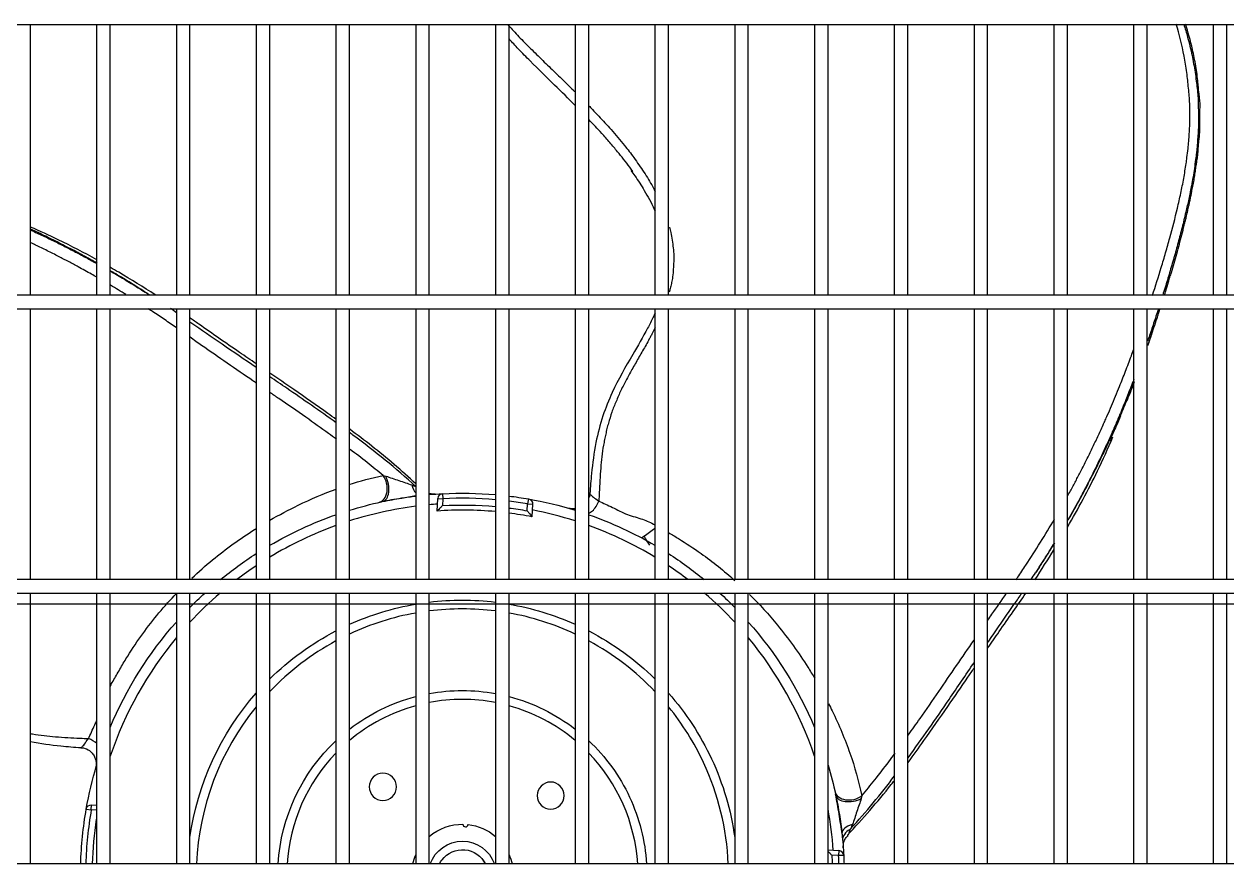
# Model space of a CAD drawing. Header units: millimetres. Extents: x 0 to 504600, y 0 to 118800.
# Drawn here: x 438592.8 to 438947.2, y 47720.2 to 47967.5 of the extents above; entities that cross this region are included whole.
import ezdxf

# ---------------------------------------------------------------- set-up
doc = ezdxf.new("R2010")
doc.units = ezdxf.units.MM
doc.header["$LTSCALE"] = 200
doc.linetypes.add('15', pattern=[18.8, 15, -1.5, 0.8, -1.5])
doc.layers.add('LG-AIRCON', color=240, linetype='Continuous')
doc.layers.add('TEXT', color=3, linetype='Continuous')

# ---------------------------------------------------------------- blocks, each defined once
blk = doc.blocks.new('NEWUXB+UXA 1')
at = {"layer": 'LG-AIRCON', "color": 0}
for p, q in [((667.01, 630.01), (1506.43, 630.01)), ((959.42, 550.26), (959.42, 630)), ((978.92, 630), (978.92, 550.26)), ((982.92, 550.26), (982.92, 630)), ((1002.42, 630), (1002.42, 550.26)), ((1006.42, 550.26), (1006.42, 630)), ((1025.92, 630), (1025.92, 550.26)), ((1029.92, 550.26), (1029.92, 630)), ((1049.42, 630), (1049.42, 550.26)), ((1053.42, 550.26), (1053.42, 630)), ((1072.92, 630), (1072.92, 550.26)), ((1076.92, 550.26), (1076.92, 630)), ((1096.42, 630), (1096.42, 550.26)), ((1100.42, 550.26), (1100.42, 630)), ((1119.92, 630), (1119.92, 550.26)), ((1123.92, 550.26), (1123.92, 630)), ((1143.42, 630), (1143.42, 550.26)), ((1147.42, 550.26), (1147.42, 630)), ((1166.92, 630), (1166.92, 550.26)), ((1170.92, 550.26), (1170.92, 630)), ((1190.42, 630), (1190.42, 550.26)), ((1194.42, 550.26), (1194.42, 630)), ((1213.92, 630), (1213.92, 550.26)), ((1217.92, 550.26), (1217.92, 630)), ((1237.42, 630), (1237.42, 550.26)), ((1241.42, 550.26), (1241.42, 630)), ((1260.92, 630), (1260.92, 550.26)), ((1264.92, 550.26), (1264.92, 630)), ((1284.42, 630), (1284.42, 550.26)), ((1288.42, 550.26), (1288.42, 630)), ((1307.92, 630), (1307.92, 550.26)), ((1311.92, 550.26), (1311.92, 630)), ((1506.43, 550.26), (667.01, 550.26)), ((667.01, 546.26), (1506.43, 546.26)), ((959.42, 466.5), (959.42, 546.25)), ((978.92, 546.25), (978.92, 466.5)), ((982.92, 466.5), (982.92, 546.25)), ((1002.42, 546.25), (1002.42, 466.5)), ((1006.42, 466.5), (1006.42, 546.25)), ((1025.92, 546.25), (1025.92, 466.5)), ((1029.92, 466.5), (1029.92, 546.25)), ((1049.42, 546.25), (1049.42, 466.5)), ((1053.42, 466.5), (1053.42, 546.25)), ((1072.92, 546.25), (1072.92, 466.5)), ((1076.92, 466.5), (1076.92, 546.25)), ((1096.42, 546.25), (1096.42, 466.5)), ((1100.42, 466.5), (1100.42, 546.25)), ((1119.92, 546.25), (1119.92, 466.5)), ((1123.92, 466.5), (1123.92, 546.25)), ((1143.42, 546.25), (1143.42, 466.5)), ((1147.42, 466.5), (1147.42, 546.25)), ((1166.92, 546.25), (1166.92, 466.5)), ((1170.92, 466.5), (1170.92, 546.25)), ((1190.42, 546.25), (1190.42, 466.5)), ((1194.42, 466.5), (1194.42, 546.25)), ((1213.92, 546.25), (1213.92, 466.5)), ((1217.92, 466.5), (1217.92, 546.25)), ((1237.42, 546.25), (1237.42, 466.5)), ((1241.42, 466.5), (1241.42, 546.25)), ((1260.92, 546.25), (1260.92, 466.5)), ((1264.92, 466.5), (1264.92, 546.25)), ((1284.42, 546.25), (1284.42, 466.5)), ((1288.42, 466.5), (1288.42, 546.25)), ((1307.92, 546.25), (1307.92, 466.5)), ((1311.92, 466.5), (1311.92, 546.25)), ((1079.21, 486.7), (1079.43, 490.4)), ((1079.43, 490.4), (1080.93, 490.31)), ((1080.93, 490.31), (1080.81, 488.3)), ((1080.85, 491.81), (1080.93, 490.31)), ((1106.14, 490.26), (1105.88, 488.79)), ((1105.76, 486.78), (1105.88, 488.79)), ((1105.88, 488.79), (1107.38, 488.69)), ((1107.38, 488.69), (1107.15, 484.99)), ((1139.4, 478.84), (1140.16, 479.32)), ((1506.43, 466.51), (667.01, 466.51)), ((667.01, 462.51), (1506.43, 462.51)), ((959.42, 382.76), (959.42, 462.51)), ((978.92, 462.51), (978.92, 382.76)), ((982.92, 382.76), (982.92, 462.51)), ((1002.42, 462.51), (1002.42, 382.76)), ((1006.42, 382.76), (1006.42, 462.51)), ((1025.92, 462.51), (1025.92, 382.76)), ((1029.92, 382.76), (1029.92, 462.51)), ((1049.42, 462.51), (1049.42, 382.76)), ((1053.42, 382.76), (1053.42, 462.51)), ((1072.92, 462.51), (1072.92, 382.76)), ((1076.92, 382.76), (1076.92, 462.51)), ((1096.42, 462.51), (1096.42, 382.76)), ((1100.42, 382.76), (1100.42, 462.51)), ((1119.92, 462.51), (1119.92, 382.76)), ((1123.92, 382.76), (1123.92, 462.51)), ((1143.42, 462.51), (1143.42, 382.76)), ((1147.42, 382.76), (1147.42, 462.51)), ((1166.92, 462.51), (1166.92, 382.76)), ((1170.92, 382.76), (1170.92, 462.51)), ((1190.42, 462.51), (1190.42, 382.76)), ((1194.42, 382.76), (1194.42, 462.51)), ((1213.92, 462.51), (1213.92, 382.76)), ((1217.92, 382.76), (1217.92, 462.51)), ((1237.42, 462.51), (1237.42, 382.76)), ((1241.42, 382.76), (1241.42, 462.51)), ((1260.92, 462.51), (1260.92, 382.76)), ((1264.92, 382.76), (1264.92, 462.51)), ((1284.42, 462.51), (1284.42, 382.76)), ((1288.42, 382.76), (1288.42, 462.51)), ((1307.92, 462.51), (1307.92, 382.76)), ((1311.92, 382.76), (1311.92, 462.51)), ((975.87, 398.93), (977.35, 398.67)), ((977.35, 398.67), (977.44, 400.17)), ((978.92, 398.57), (977.35, 398.67)), ((977.44, 400.17), (978.92, 400.08)), ((1194.42, 386.9), (1197.62, 386.7)), ((1197.62, 386.7), (1197.52, 385.2)), ((1506.43, 382.76), (667.01, 382.76)), ((1197.52, 385.2), (1195.52, 385.33)), ((1199.02, 385.28), (1197.52, 385.2))]:
    blk.add_line(p, q, dxfattribs=at)
at = {"layer": 'LG-AIRCON', "color": 0, "extrusion": (0, 0, -1)}
for centre in [(-1063.25, 405.47), (-1112.68, 402.88)]:
    blk.add_circle(centre, 4, dxfattribs=at)
for centre, radius, start, end in [((-1086.67, 379.46), 112.5, 72.8086, 77.7791), ((-1086.67, 379.46), 112.5, 85.0281, 87.0341), ((-1086.67, 379.46), 112.5, 87.0341, 94.9718), ((-1086.67, 379.46), 112.5, 97.0203, 99.9659), ((-1105.88, 488.79), 1.5, 99.9659, 183.5), ((-1086.67, 379.46), 112.5, 99.9659, 107.1912), ((-1086.67, 379.46), 112.5, 59.7048, 70.663), ((-1086.67, 379.46), 109, 86.9149, 95.1319), ((-1086.67, 379.46), 109, 97.2469, 100.0851), ((-1086.67, 379.46), 112.5, 109.3369, 120.2951), ((-1086.67, 379.46), 112.5, 50.6931, 57.3154), ((-1086.67, 379.46), 112.5, 122.6844, 129.3068), ((-1086.67, 379.46), 112.5, 44.4924, 47.579), ((-1086.67, 379.46), 112.5, 132.4209, 135.5064), ((-1086.67, 379.46), 81.01, 65.7706, 80.2269), ((-1086.67, 379.46), 81.01, 83.09, 96.9106), ((-1086.67, 379.46), 81.01, 99.7737, 114.23), ((-1086.67, 379.46), 112.5, 22.7477, 41.5065), ((-1086.67, 379.46), 112.5, 138.4934, 157.2522), ((-1086.67, 379.46), 81.01, 45.5319, 62.6263), ((-1086.67, 379.46), 81.01, 117.3744, 134.4688), ((-1086.67, 379.46), 81.01, 7.8612, 41.42), ((-1086.67, 379.46), 54.36, 79.67, 100.3306), ((-1086.67, 379.46), 81.01, 138.5806, 155), ((-1086.67, 379.46), 54.36, 52.2931, 75.35), ((-1086.67, 379.46), 54.36, 104.6506, 127.7075), ((-1086.67, 379.46), 54.36, 3.4794, 46.7469), ((-1086.67, 379.46), 54.36, 133.2538, 155), ((-1086.67, 379.46), 112.5, 9.9659, 16.7091), ((-1086.67, 379.46), 81.01, 155, 172.1394), ((-1086.67, 379.46), 112.5, 163.2908, 167.7791), ((-1086.67, 379.46), 54.36, 155, 176.5212), ((-1086.67, 379.46), 112.5, 1.6806, 9.9659), ((-977.35, 398.67), 1.5, 9.9659, 93.5), ((-1086.67, 379.46), 109, 1.7346, 8.6854), ((-1086.69, 379.46), 15, 49.4011, 90.6363), ((-1086.69, 379.46), 15, 96.3637, 130.4834), ((-1086.67, 379.46), 112.5, 173.8344, 177.0341), ((-1086.67, 379.46), 10, 19.2631, 160.7374), ((-1086.69, 379.46), 7.5, 36.9125, 153.8619), ((-1086.69, 379.46), 15, 12.725, 23.4452), ((-1086.67, 379.46), 7.5, 26.098, 36.8699), ((-1086.67, 379.46), 7.5, 143.1301, 153.902), ((-1086.69, 379.46), 15, 156.3649, 167.2749), ((-1086.67, 379.46), 109, 176.9149, 178.2655), ((-1086.67, 379.46), 112.5, 177.0341, 178.3196)]:
    blk.add_arc(centre, radius, start, end, dxfattribs=at)
at = {"layer": 'LG-AIRCON', "color": 0}
for centre, radius, start, end in [((1080.93, 490.31), 1.5, 92.9659, 176.5), ((1086.67, 379.46), 111, 84.9609, 92.9659), ((1086.67, 379.46), 111, 80.0341, 82.8843), ((1086.67, 379.46), 109.5, 97.2145, 107.6777), ((1086.67, 379.46), 109.5, 93.8456, 95.1094), ((1086.67, 379.46), 107.5, 84.7964, 93.983), ((1086.67, 379.46), 107.5, 79.017, 82.6514), ((1086.67, 379.46), 109.5, 72.3225, 79.1544), ((1086.67, 379.46), 109.5, 109.8887, 121.2168), ((1086.67, 379.46), 109.5, 58.7834, 70.1115), ((1109.14, 526.14), 56.16, 303.5312, 307.6254), ((1086.67, 379.46), 109.5, 123.6973, 127.3486), ((1086.67, 379.46), 109.5, 52.6516, 56.3029), ((1086.67, 379.46), 109.5, 130.674, 137.127), ((1086.67, 379.46), 109.5, 42.8708, 49.3262), ((1086.67, 379.46), 78.41, 82.8588, 97.1406), ((1086.67, 379.46), 78.41, 100.0994, 115.09), ((1086.67, 379.46), 78.41, 64.9094, 79.9), ((1086.67, 379.46), 109.5, 140.3005, 161.3494), ((1086.67, 379.46), 78.41, 118.3638, 136.3694), ((1086.67, 379.46), 78.41, 43.63, 61.6356), ((1086.67, 379.46), 109.5, 18.6508, 39.6996), ((1086.67, 379.46), 78.41, 140.785, 177.5894), ((1086.67, 379.46), 51.76, 105.4037, 129.9681), ((1086.67, 379.46), 51.76, 79.1406, 100.8588), ((1086.67, 379.46), 51.76, 50.0313, 74.5956), ((1086.67, 379.46), 78.41, 25, 39.2144), ((1086.67, 379.46), 51.76, 136.0262, 176.3462), ((1086.67, 379.46), 51.76, 3.6531, 43.9731), ((1086.67, 379.46), 78.41, 2.41, 25), ((1086.67, 379.46), 111, 170.0341, 178.2965), ((1086.67, 379.46), 109.5, 3.8456, 10.2574), ((1197.52, 385.2), 1.5, 2.9659, 86.5), ((1086.67, 379.46), 111, 1.7033, 2.9659)]:
    blk.add_arc(centre, radius, start, end, dxfattribs=at)
for centre, major_axis, ratio, start_param, end_param in [((1062.18, 494.28), (-1.02, 4.79), 0.555428, 3.141593, 5.183317), ((1073.9, 496.16), (-0.53, 4.87), 0.500763, 1.891466, 2.525481), ((1201.49, 403.95), (4.79, 1.02), 0.555428, 3.141593, 5.183317), ((1203.38, 392.24), (-4.87, -0.53), 0.500763, 5.033059, 6.283185)]:
    blk.add_ellipse(centre, major_axis=major_axis, ratio=ratio, start_param=start_param, end_param=end_param, dxfattribs=at)
for points, knots in [([(1100.19, 629.78), (1100.56, 629.37), (1101.47, 628.39), (1102.92, 626.82), (1105.18, 624.5), (1108.13, 621.57), (1111.75, 618.01), (1115.53, 614.42), (1118.25, 611.73), (1119.74, 610.27), (1119.97, 610.05)], [0, 0, 0, 0, 0.058238, 0.141927, 0.227451, 0.40368, 0.586288, 0.773966, 0.965767, 1, 1, 1, 1]), ([(1289.98, 550.22), (1290.87, 552.95), (1291.96, 556.42), (1293.23, 560.62), (1294.08, 563.51), (1295.53, 568.58), (1297.04, 574.41), (1298.34, 580.26), (1299.09, 583.91), (1299.57, 586.85), (1299.88, 588.9), (1300.21, 591.09), (1300.53, 594.02), (1300.8, 597.1), (1300.97, 600.04), (1300.98, 602.24), (1300.97, 604.46), (1300.97, 606.7), (1300.84, 608.96), (1300.52, 612.02), (1300.13, 616.02), (1299.03, 622.47), (1297.89, 627.1), (1297, 630.06)], [0, 0, 0, 0, 0.103045, 0.129923, 0.156886, 0.210719, 0.318433, 0.372148, 0.42543, 0.451971, 0.478444, 0.49957, 0.53118, 0.583758, 0.610087, 0.636525, 0.663181, 0.690232, 0.717786, 0.745962, 0.804905, 0.868359, 1, 1, 1, 1]), ([(1299.21, 630.08), (1299.62, 628.84), (1300.51, 625.87), (1301.64, 621.15), (1302.44, 616.78), (1302.87, 613.49), (1303.16, 611.11), (1303.41, 609.22), (1303.44, 607.7), (1303.47, 606.14), (1303.53, 604.21), (1303.6, 601.92), (1303.56, 599.65), (1303.35, 597.37), (1303.22, 595.08), (1303.11, 593.13), (1302.86, 591.51), (1302.62, 589.77), (1302.35, 587.61), (1301.97, 585.02), (1301.57, 583.14), (1301.35, 581.95), (1301.23, 581.3), (1301.01, 580.18), (1300.55, 577.92), (1299.93, 575.24), (1299.27, 572.45), (1298.54, 569.46), (1297.75, 566.49), (1296.94, 563.52), (1296.32, 561.3), (1295.67, 559.09), (1294.81, 556.16), (1293.93, 553.22), (1293.24, 551.01), (1293, 550.26)], [0, 0, 0, 0, 0.056033, 0.131006, 0.196008, 0.229376, 0.256153, 0.284913, 0.299762, 0.314242, 0.342056, 0.369106, 0.396615, 0.424453, 0.451343, 0.478217, 0.494218, 0.509957, 0.540878, 0.572001, 0.603595, 0.609448, 0.615278, 0.626961, 0.650429, 0.697737, 0.725318, 0.752843, 0.807803, 0.835171, 0.862631, 0.890097, 0.917363, 0.971506, 1, 1, 1, 1]), ([(1293.51, 550.23), (1293.64, 550.67), (1294.05, 551.99), (1294.56, 553.53), (1294.95, 554.89), (1295.22, 555.82), (1295.67, 557.44), (1296.39, 559.72), (1297.16, 562.49), (1297.89, 565.27), (1298.68, 568.06), (1299.17, 570.18), (1299.53, 571.6), (1299.76, 572.53), (1300.05, 573.69), (1300.37, 575.1), (1300.67, 576.44), (1300.94, 577.7), (1301.18, 578.83), (1301.36, 579.76), (1301.51, 580.49), (1301.7, 581.45), (1301.99, 582.82), (1302.31, 584.58), (1302.56, 586.31), (1302.79, 587.93), (1302.99, 589.25), (1303.17, 590.27), (1303.34, 591.28), (1303.43, 592.5), (1303.51, 594.01), (1303.63, 595.48), (1303.82, 597.01), (1303.97, 598.49), (1303.99, 600.01), (1303.96, 601.48), (1303.92, 603), (1303.94, 604.33), (1304.01, 605.44), (1304.06, 606.44), (1303.93, 607.67), (1303.73, 609.3), (1303.54, 611.07), (1303.37, 613.15), (1303.13, 615.35), (1302.75, 617.79), (1302.3, 620.24), (1301.41, 624.5), (1300.49, 627.74), (1299.71, 630.11)], [0, 0, 0, 0, 0.01627, 0.049262, 0.057783, 0.066382, 0.083662, 0.117528, 0.1515, 0.185897, 0.219613, 0.254576, 0.263242, 0.271761, 0.288631, 0.305774, 0.323375, 0.337587, 0.351325, 0.364594, 0.371288, 0.378134, 0.399452, 0.421011, 0.44156, 0.461623, 0.479408, 0.488916, 0.498401, 0.515887, 0.53246, 0.552156, 0.568226, 0.587515, 0.605687, 0.622759, 0.640082, 0.659741, 0.670451, 0.680814, 0.698502, 0.715897, 0.740339, 0.763187, 0.793345, 0.825484, 0.858502, 0.89167, 1, 1, 1, 1]), ([(1119.95, 606.1), (1117.94, 608.13), (1113.51, 612.48), (1108.48, 617.42), (1104.92, 621), (1102.8, 623.13), (1101.33, 624.75), (1100.41, 625.76)], [0, 0, 0, 0, 0.311947, 0.676737, 0.765395, 0.854302, 1, 1, 1, 1]), ([(1123.94, 606.06), (1124.29, 605.7), (1125.26, 604.69), (1127.45, 602.37), (1130, 599.67), (1132.47, 596.72), (1134.74, 594.01), (1136.85, 591.35), (1138.67, 588.65), (1140.16, 586.55), (1141.54, 584.41), (1142.61, 582.43), (1143.26, 581.19), (1143.51, 580.71)], [0, 0, 0, 0, 0.046544, 0.130714, 0.298969, 0.394735, 0.489926, 0.631124, 0.712335, 0.792506, 0.87156, 0.949377, 1, 1, 1, 1]), ([(1136.89, 586.69), (1136.88, 586.7), (1136.59, 587.13), (1135.73, 588.37), (1134.22, 590.29), (1132.23, 592.69), (1130.14, 595.25), (1127.32, 598.4), (1125.23, 600.64), (1123.96, 601.97)], [0, 0, 0, 0, 0.002618, 0.07721, 0.227751, 0.367215, 0.542698, 0.724034, 1, 1, 1, 1]), ([(1136.29, 587.03), (1136.69, 586.5), (1138.1, 584.59), (1140.51, 580.86), (1142.41, 577.31), (1143.37, 575.2), (1143.46, 574.99)], [0, 0, 0, 0, 0.143457, 0.510742, 0.949941, 1, 1, 1, 1]), ([(979.01, 560.67), (975.27, 562.74), (968.82, 566.12), (962.2, 569.13), (959.44, 570.32)], [0, 0, 0, 0, 0.587751, 1, 1, 1, 1]), ([(959.47, 569.45), (959.67, 569.36), (961.04, 568.74), (963.57, 567.54), (967.07, 565.87), (970.54, 564.11), (973.44, 562.61), (975.75, 561.37), (977.41, 560.48), (978.48, 559.89), (978.97, 559.62)], [0, 0, 0, 0, 0.02956, 0.20769, 0.38429, 0.562457, 0.741784, 0.832559, 0.9229, 1, 1, 1, 1]), ([(979.04, 559.71), (978.44, 560.05), (977.47, 560.58), (976.15, 561.29), (975.07, 561.89), (973.96, 562.49), (972.46, 563.29), (969.85, 564.64), (966.9, 566.18), (963.91, 567.61), (961.73, 568.68), (960.26, 569.36), (959.54, 569.69)], [0, 0, 0, 0, 0.094313, 0.150326, 0.205494, 0.263578, 0.323214, 0.438081, 0.666504, 0.778325, 0.891489, 1, 1, 1, 1]), ([(1147.69, 570.34), (1147.84, 569.82), (1148.15, 568.54), (1148.45, 566.46), (1148.82, 564.2), (1149.02, 561.92), (1148.92, 559.63), (1148.8, 557.38), (1148.61, 555.4), (1148.25, 553.69), (1147.91, 552.37), (1147.7, 551.53), (1147.61, 551.17)], [0, 0, 0, 0, 0.086878, 0.209922, 0.330631, 0.449296, 0.56598, 0.680875, 0.794665, 0.869614, 0.94354, 1, 1, 1, 1]), ([(979.01, 555.54), (978.48, 555.84), (977.29, 556.51), (975.45, 557.53), (973.2, 558.78), (970.62, 560.15), (967.57, 561.76), (964.35, 563.38), (961.6, 564.72), (959.98, 565.5), (959.49, 565.72)], [0, 0, 0, 0, 0.084288, 0.185541, 0.286031, 0.43548, 0.583596, 0.755273, 0.926687, 1, 1, 1, 1]), ([(996.2, 550.39), (992.66, 552.66), (988.26, 555.36), (983.79, 557.96), (982.97, 558.43)], [0, 0, 0, 0, 0.816016, 1, 1, 1, 1]), ([(983.03, 557.33), (983.54, 557.04), (985.41, 555.96), (987.95, 554.43), (990.69, 552.76), (992.65, 551.53), (993.92, 550.73), (994.49, 550.36)], [0, 0, 0, 0, 0.129383, 0.484721, 0.663852, 0.846968, 1, 1, 1, 1]), ([(994.5, 550.38), (994.02, 550.69), (992.79, 551.47), (990.79, 552.75), (987.75, 554.6), (985.19, 556.17), (983.38, 557.22), (983.08, 557.39)], [0, 0, 0, 0, 0.127669, 0.327595, 0.531516, 0.923544, 1, 1, 1, 1]), ([(1002.47, 540.65), (1001.3, 541.46), (998.94, 543.08), (996.13, 544.96), (994.51, 546.03), (994.08, 546.3)], [0, 0, 0, 0, 0.423067, 0.848681, 1, 1, 1, 1]), ([(1291.72, 546.23), (1291.71, 546.2), (1291.48, 545.47), (1290.79, 543.37), (1289.89, 540.63), (1289.07, 538.17), (1288.69, 537.09), (1288.55, 536.69)], [0, 0, 0, 0, 0.009693, 0.228363, 0.65909, 0.872196, 1, 1, 1, 1]), ([(1288.64, 535.59), (1288.69, 535.72), (1289, 536.61), (1289.6, 538.33), (1290.45, 540.84), (1291.19, 543.03), (1291.77, 544.82), (1292.08, 545.73), (1292.23, 546.2), (1292.25, 546.24)], [0, 0, 0, 0, 0.036143, 0.250432, 0.488012, 0.742304, 0.868623, 0.989064, 1, 1, 1, 1]), ([(1025.92, 530.06), (1024.29, 531.18), (1020.63, 533.68), (1014.99, 537.56), (1010.14, 540.95), (1007.3, 542.94), (1006.43, 543.54)], [0, 0, 0, 0, 0.249996, 0.560781, 0.866096, 1, 1, 1, 1]), ([(1025.92, 528.98), (1022.53, 531.28), (1019.19, 533.55), (1012.78, 537.94), (1009.72, 540.07), (1006.63, 542.23), (1006.54, 542.29), (1006.45, 542.35)], [0, 0, 0, 0, 0.508334, 0.508334, 0.98626, 0.98626, 1, 1, 1, 1]), ([(1143.44, 545.01), (1143.27, 544.61), (1142.6, 543.09), (1140.44, 538.97), (1136.24, 531.69), (1131.36, 523.32), (1127.87, 514.52), (1125.77, 506.5), (1124.78, 498.8), (1124.36, 493.8), (1124.25, 491.82)], [0, 0, 0, 0, 0.022434, 0.086595, 0.242348, 0.463216, 0.592191, 0.733517, 0.895154, 1, 1, 1, 1]), ([(1143.5, 540.75), (1143.24, 540.24), (1142.81, 539.43), (1142.23, 538.31), (1141.6, 537.1), (1140.46, 535.06), (1138.81, 532.2), (1136.88, 528.83), (1135.34, 526.06), (1134.22, 523.85), (1133.38, 522.24), (1132.64, 520.61), (1131.97, 518.98), (1131.28, 517.39), (1130.51, 515.26), (1129.86, 513.12), (1129.23, 510.98), (1128.92, 509.35), (1128.56, 507.72), (1127.9, 504.39), (1127.35, 499.17), (1127.07, 493.7), (1126.92, 490.48), (1126.88, 489.65)], [0, 0, 0, 0, 0.0314, 0.050037, 0.068603, 0.105483, 0.178132, 0.248918, 0.317602, 0.351142, 0.384107, 0.416555, 0.448445, 0.479795, 0.510787, 0.571819, 0.602175, 0.632618, 0.663109, 0.693772, 0.81971, 0.953877, 1, 1, 1, 1]), ([(1289.92, 539.35), (1289.89, 539.29), (1289.44, 537.97), (1289, 536.65), (1288.56, 535.4)], [0, 0, 0, 0, 0.049213, 1, 1, 1, 1]), ([(1025.93, 524.38), (1025.61, 524.6), (1020.22, 528.28), (1013.71, 532.74), (1007.58, 537.07), (1006.45, 537.86)], [0, 0, 0, 0, 0.049024, 0.824932, 1, 1, 1, 1]), ([(1264.95, 491.06), (1265.24, 491.58), (1266.06, 493.06), (1267.37, 495.52), (1268.97, 498.57), (1270.59, 501.79), (1272.26, 505.18), (1273.86, 508.61), (1275.14, 511.36), (1276.07, 513.45), (1276.89, 515.32), (1277.92, 517.67), (1279.11, 520.53), (1280.5, 523.92), (1281.76, 527.12), (1282.92, 530.11), (1283.74, 532.29), (1284.26, 533.71), (1284.51, 534.38)], [0, 0, 0, 0, 0.037572, 0.106691, 0.175194, 0.254593, 0.333871, 0.413321, 0.49312, 0.525162, 0.557282, 0.621831, 0.686934, 0.752768, 0.85304, 0.903912, 0.95527, 1, 1, 1, 1]), ([(1049.46, 513.7), (1048.66, 514.28), (1044.53, 517.23), (1038.02, 521.78), (1032.29, 525.71), (1029.92, 527.33)], [0, 0, 0, 0, 0.123652, 0.639403, 1, 1, 1, 1]), ([(1049.49, 512.68), (1044.65, 516.17), (1039.78, 519.54), (1033.27, 523.99), (1031.59, 525.13), (1029.93, 526.26)], [0, 0, 0, 0, 0.741566, 0.741566, 1, 1, 1, 1]), ([(1284.53, 525.56), (1284.36, 525.11), (1283.91, 523.94), (1283.38, 522.6), (1282.96, 521.53), (1282.69, 520.82), (1282.2, 519.59), (1281.5, 517.84), (1280.48, 515.42), (1279.55, 513.18), (1278.65, 511.13), (1277.94, 509.52), (1277.19, 507.83), (1276.13, 505.48), (1274.75, 502.56), (1273.08, 499.06), (1271.32, 495.59), (1269.83, 492.69), (1268.58, 490.38), (1267.32, 488.04), (1266.15, 485.94), (1265.29, 484.41), (1265.09, 484.06)], [0, 0, 0, 0, 0.031468, 0.082066, 0.094532, 0.10693, 0.131642, 0.181087, 0.230516, 0.303454, 0.340008, 0.376575, 0.418734, 0.460653, 0.545409, 0.629438, 0.714212, 0.799538, 0.842729, 0.885715, 0.973395, 1, 1, 1, 1]), ([(1265.18, 484.05), (1265.25, 484.17), (1265.74, 485.02), (1266.67, 486.63), (1267.7, 488.49), (1268.51, 489.98), (1269.1, 491.06), (1269.71, 492.17), (1270.51, 493.67), (1271.86, 496.29), (1273.39, 499.23), (1274.82, 502.22), (1275.97, 504.57), (1277, 506.82), (1278.05, 509.12), (1279.05, 511.29), (1280.39, 514.43), (1281.75, 517.53), (1283.01, 520.7), (1283.89, 522.86), (1284.43, 524.25), (1284.65, 524.83)], [0, 0, 0, 0, 0.009236, 0.065016, 0.123245, 0.150352, 0.17705, 0.20516, 0.23402, 0.289609, 0.400151, 0.454266, 0.509031, 0.573421, 0.618716, 0.676106, 0.73214, 0.845333, 0.900653, 0.958675, 1, 1, 1, 1]), ([(1049.58, 507.83), (1048.8, 508.4), (1045.81, 510.58), (1040.16, 514.6), (1034.37, 518.6), (1030.82, 521.03), (1029.94, 521.64)], [0, 0, 0, 0, 0.120641, 0.462237, 0.866415, 1, 1, 1, 1]), ([(1284.47, 524.29), (1284.26, 523.73), (1283.82, 522.58), (1283.13, 520.88), (1282.66, 519.72), (1282.44, 519.16)], [0, 0, 0, 0, 0.324213, 0.671862, 1, 1, 1, 1]), ([(1280.61, 514.71), (1280.19, 513.73), (1279.12, 511.27), (1278.03, 508.82), (1277.36, 507.35)], [0, 0, 0, 0, 0.398276, 1, 1, 1, 1]), ([(1072.98, 494.71), (1068.79, 498.56), (1062.4, 504.05), (1055.68, 509.15), (1053.49, 510.77)], [0, 0, 0, 0, 0.677069, 1, 1, 1, 1]), ([(1073.03, 493.85), (1067.11, 499.29), (1060.87, 504.28), (1054.11, 509.3), (1053.78, 509.55), (1053.45, 509.79)], [0, 0, 0, 0, 0.951305, 0.951305, 1, 1, 1, 1]), ([(1264.97, 481.99), (1268.11, 487.39), (1272.83, 496.11), (1276.89, 505.14), (1278.31, 508.51)], [0, 0, 0, 0, 0.630484, 1, 1, 1, 1]), ([(1063.33, 497.16), (1061.77, 498.44), (1058.58, 501.05), (1055.3, 503.57), (1053.61, 504.84)], [0, 0, 0, 0, 0.487187, 1, 1, 1, 1]), ([(1062.04, 489.23), (1063.25, 489.5), (1064.22, 490.74), (1064.74, 493.95), (1064.28, 495.86), (1063.33, 497.16)], [0, 0, 0, 0, 0.5, 0.5, 1, 1, 1, 1]), ([(1063.32, 497.16), (1063.32, 497.16), (1063.32, 497.16), (1063.57, 497.1), (1063.83, 497.03), (1064.09, 496.96)], [0, 0, 0, 0, 0.000071, 0.000071, 1, 1, 1, 1]), ([(1064.09, 496.96), (1065.35, 496.61), (1066.66, 496.11), (1069.25, 495.25), (1070.54, 494.85), (1071.75, 494.37)], [0, 0, 0, 0, 0.5, 0.5, 1, 1, 1, 1]), ([(1029.92, 483.96), (1032.7, 485.56), (1035.49, 487.04), (1042.1, 490.23), (1045.82, 491.82), (1049.46, 493.16)], [0, 0, 0, 0, 0.42081, 0.42081, 1, 1, 1, 1]), ([(1072.93, 491.1), (1071.53, 490.91), (1070.12, 490.67), (1066.74, 490.12), (1064.75, 489.82), (1062.86, 489.41)], [0, 0, 0, 0, 0.416804, 0.416804, 1, 1, 1, 1]), ([(1063.2, 489.48), (1065.05, 489.88), (1066.91, 490.23), (1070.17, 490.75), (1071.55, 490.95), (1072.93, 491.12)], [0, 0, 0, 0, 0.577024, 0.577024, 1, 1, 1, 1]), ([(1078.63, 491.67), (1078.63, 491.67), (1078.56, 491.67), (1078.38, 491.66), (1077.8, 491.68), (1077.3, 491.77), (1076.92, 491.89)], [0, 0, 0, 0, 0.007248, 0.129794, 0.307428, 1, 1, 1, 1]), ([(1123.92, 486.1), (1124.28, 486.22), (1124.64, 486.43), (1125.76, 487.39), (1126.46, 488.47), (1126.88, 489.65)], [0, 0, 0, 0, 0.307419, 0.307419, 1, 1, 1, 1]), ([(1124.21, 491.82), (1124.21, 491.73), (1124.23, 491.34), (1124.14, 490.94), (1124.03, 490.64)], [0, 0, 0, 0, 0.207603, 1, 1, 1, 1]), ([(1124.25, 491.85), (1124.24, 491.79), (1124.28, 491.7), (1124.69, 491.18), (1125.63, 490.5), (1126.88, 489.65)], [0, 0, 0, 0, 0.204191, 0.204191, 1, 1, 1, 1]), ([(1126.88, 489.65), (1128.1, 489.03), (1129.49, 488.45), (1131.6, 487.45), (1132.3, 487.06), (1133.75, 486.31), (1134.51, 485.98), (1136.05, 485.4), (1136.84, 485.19), (1138.35, 484.73), (1139.06, 484.51), (1141.06, 483.8), (1142.23, 483.27), (1143.39, 482.61), (1143.41, 482.61), (1143.42, 482.6)], [0, 0, 0, 0, 0.249314, 0.249314, 0.373971, 0.373971, 0.498628, 0.498628, 0.623285, 0.623285, 0.747943, 0.747943, 0.997257, 0.997257, 1, 1, 1, 1]), ([(1080.81, 488.3), (1080.81, 488.3), (1080.8, 488.3), (1080.61, 488.11), (1080.42, 487.92), (1080.05, 487.54), (1079.86, 487.36), (1079.58, 487.08), (1079.48, 486.97), (1079.34, 486.83), (1079.29, 486.79), (1079.23, 486.72), (1079.21, 486.7), (1079.21, 486.7)], [0, 0, 0, 0, 0.002612, 0.002612, 0.272941, 0.272941, 0.553512, 0.553512, 0.743033, 0.743033, 0.87087, 0.87087, 1, 1, 1, 1]), ([(1105.76, 486.78), (1105.76, 486.77), (1105.76, 486.77), (1105.93, 486.56), (1106.1, 486.35), (1106.42, 485.93), (1106.59, 485.72), (1106.83, 485.41), (1106.92, 485.3), (1107.04, 485.14), (1107.08, 485.09), (1107.14, 485.01), (1107.15, 484.99), (1107.15, 484.99)], [0, 0, 0, 0, 0.002612, 0.002612, 0.272941, 0.272941, 0.553512, 0.553512, 0.743033, 0.743033, 0.87087, 0.87087, 1, 1, 1, 1]), ([(1119.93, 487.35), (1119.86, 487.34), (1119.54, 487.31), (1119.05, 487.31), (1118.54, 487.38), (1118.25, 487.44), (1118.14, 487.47), (1118.12, 487.48)], [0, 0, 0, 0, 0.117298, 0.514903, 0.801614, 0.97427, 1, 1, 1, 1]), ([(1249.79, 466.47), (1249.96, 466.71), (1250.93, 468.14), (1254.84, 473.99), (1258.42, 479.73), (1261.12, 484.32)], [0, 0, 0, 0, 0.041636, 0.245513, 1, 1, 1, 1]), ([(1006.99, 466.95), (1008.95, 468.8), (1010.98, 470.59), (1017.02, 475.56), (1021.19, 478.56), (1025.58, 481.34), (1025.74, 481.44), (1025.89, 481.54)], [0, 0, 0, 0, 0.336189, 0.336189, 0.976547, 0.976547, 1, 1, 1, 1]), ([(1147.43, 480.33), (1148.42, 479.77), (1149.39, 479.18), (1152.63, 477.18), (1154.85, 475.72), (1160.49, 471.73), (1163.79, 469.05), (1166.93, 466.22)], [0, 0, 0, 0, 0.138373, 0.138373, 0.464531, 0.464531, 1, 1, 1, 1]), ([(1261.13, 477.34), (1260.75, 476.71), (1259.94, 475.39), (1258.45, 473.02), (1256.98, 470.68), (1255.91, 469.05), (1255.52, 468.45)], [0, 0, 0, 0, 0.210283, 0.443736, 0.795113, 1, 1, 1, 1]), ([(1255.52, 468.45), (1255.77, 468.83), (1256.28, 469.6), (1257.28, 471.14), (1258.5, 473.06), (1259.89, 475.24), (1260.77, 476.67), (1261.18, 477.34)], [0, 0, 0, 0, 0.129514, 0.262589, 0.523171, 0.777302, 1, 1, 1, 1]), ([(982.86, 434.91), (983.06, 435.34), (983.28, 435.75), (984.17, 437.32), (984.86, 438.5), (986.16, 440.86), (986.84, 442.01), (988.95, 445.42), (990.41, 447.64), (994.95, 454.04), (998.26, 458), (1001.95, 461.92), (1002.09, 462.08), (1002.25, 462.23)], [0, 0, 0, 0, 0.042152, 0.042152, 0.159406, 0.159406, 0.27666, 0.27666, 0.511168, 0.511168, 0.980183, 0.980183, 1, 1, 1, 1]), ([(1171.25, 462.14), (1174.16, 459.25), (1176.92, 456.23), (1182.78, 449.11), (1185.78, 444.94), (1189.15, 439.62), (1189.82, 438.53), (1190.47, 437.43)], [0, 0, 0, 0, 0.387489, 0.387489, 0.874818, 0.874818, 1, 1, 1, 1]), ([(1241.42, 446.27), (1242.55, 447.91), (1245.04, 451.53), (1248.82, 456.92), (1251.45, 460.7), (1252.69, 462.51)], [0, 0, 0, 0, 0.301194, 0.667144, 1, 1, 1, 1]), ([(1241.43, 454.5), (1241.85, 455.1), (1243.71, 457.76), (1245.59, 460.41), (1247.03, 462.47)], [0, 0, 0, 0, 0.225008, 1, 1, 1, 1]), ([(1241.57, 448.12), (1242.06, 448.83), (1242.54, 449.54), (1245.16, 453.35), (1247.29, 456.41), (1250.09, 460.44), (1250.8, 461.45), (1251.5, 462.47)], [0, 0, 0, 0, 0.145707, 0.145707, 0.784073, 0.784073, 1, 1, 1, 1]), ([(1218.06, 420.72), (1219.22, 422.33), (1222.24, 426.59), (1226.95, 433.42), (1232.23, 441.15), (1235.7, 446.2), (1237.43, 448.71)], [0, 0, 0, 0, 0.174756, 0.459822, 0.730976, 1, 1, 1, 1]), ([(1217.98, 414.01), (1222.15, 419.7), (1226.15, 425.48), (1232.54, 434.84), (1235, 438.45), (1237.42, 442.03)], [0, 0, 0, 0, 0.609793, 0.609793, 1, 1, 1, 1]), ([(1218, 412.67), (1219.57, 414.79), (1223.5, 420.25), (1229.36, 428.64), (1234.25, 435.79), (1236.83, 439.55), (1237.42, 440.43)], [0, 0, 0, 0, 0.233053, 0.595571, 0.906011, 1, 1, 1, 1]), ([(1194.56, 429.96), (1194.91, 429.26), (1195.26, 428.56), (1197.67, 423.58), (1199.42, 419.42), (1202.28, 411.31), (1203.42, 407.25), (1204.38, 402.81)], [0, 0, 0, 0, 0.075412, 0.075412, 0.537706, 0.537706, 1, 1, 1, 1]), ([(976.48, 419.67), (977.11, 420.89), (977.69, 422.27), (978.54, 424.08), (978.75, 424.47), (978.96, 424.87)], [0, 0, 0, 0, 0.780033, 0.780033, 1, 1, 1, 1]), ([(959.4, 421.16), (959.62, 421.12), (962.08, 420.66), (966.96, 420.14), (972.43, 419.86), (975.66, 419.71), (976.48, 419.67)], [0, 0, 0, 0, 0.038174, 0.433729, 0.855134, 1, 1, 1, 1]), ([(959.42, 418.79), (962.4, 418.2), (967.38, 417.56), (972.34, 417.15), (974.31, 417.04)], [0, 0, 0, 0, 0.602629, 1, 1, 1, 1]), ([(974.28, 417.04), (974.34, 417.03), (974.43, 417.07), (974.95, 417.47), (975.64, 418.42), (976.48, 419.67)], [0, 0, 0, 0, 0.204787, 0.204787, 1, 1, 1, 1]), ([(974.3, 416.95), (974.56, 416.97), (975.44, 416.92), (976.72, 416.27), (977.83, 415.2), (978.45, 414.11), (978.75, 413.12), (978.83, 412.27), (978.8, 411.63), (978.73, 411.19), (978.67, 410.98), (978.66, 410.91)], [0, 0, 0, 0, 0.088983, 0.311143, 0.483283, 0.625962, 0.74648, 0.84549, 0.921859, 0.974073, 1, 1, 1, 1]), ([(1204.38, 402.81), (1205.65, 404.36), (1208.35, 407.66), (1211.57, 411.87), (1213.54, 414.51), (1214.15, 415.34)], [0, 0, 0, 0, 0.379859, 0.805555, 1, 1, 1, 1]), ([(1196.44, 404.1), (1196.71, 402.89), (1197.95, 401.92), (1201.16, 401.4), (1203.08, 401.85), (1204.38, 402.81)], [0, 0, 0, 0, 0.5, 0.5, 1, 1, 1, 1]), ([(1200.13, 391.22), (1204.63, 396.02), (1209.27, 401.36), (1213.65, 406.93), (1213.95, 407.33)], [0, 0, 0, 0, 0.929324, 1, 1, 1, 1]), ([(1198.52, 391.54), (1198.31, 393.48), (1197.98, 395.45), (1197.34, 399.4), (1197.03, 401.39), (1196.62, 403.27)], [0, 0, 0, 0, 0.5, 0.5, 1, 1, 1, 1]), ([(1196.7, 402.93), (1197.09, 401.09), (1197.44, 399.21), (1198.05, 395.46), (1198.3, 393.58), (1198.51, 391.7)], [0, 0, 0, 0, 0.5, 0.5, 1, 1, 1, 1]), ([(1204.17, 402.05), (1203.82, 400.78), (1203.32, 399.48), (1202.46, 396.89), (1202.07, 395.59), (1201.59, 394.38)], [0, 0, 0, 0, 0.5, 0.5, 1, 1, 1, 1]), ([(1204.37, 402.81), (1204.37, 402.81), (1204.37, 402.81), (1204.31, 402.57), (1204.24, 402.31), (1204.17, 402.05)], [0, 0, 0, 0, 0.000071, 0.000071, 1, 1, 1, 1]), ([(1086.85, 394.47), (1086.84, 394.29), (1086.99, 393.87), (1087.46, 393.65), (1087.85, 393.7), (1088.11, 393.85), (1088.29, 394.09), (1088.34, 394.29), (1088.35, 394.38)], [0, 0, 0, 0, 0.25, 0.5, 0.625, 0.75, 0.875, 1, 1, 1, 1]), ([(1198.89, 387.5), (1198.89, 387.5), (1198.88, 387.58), (1198.88, 387.76), (1198.89, 388.43), (1199.11, 389.4), (1199.61, 390.47), (1200.09, 390.91), (1200.3, 391.08)], [0, 0, 0, 0, 0.003162, 0.056615, 0.134097, 0.508794, 0.802384, 1, 1, 1, 1]), ([(1200.88, 392.93), (1200.87, 392.91), (1200.87, 392.89), (1200.75, 392.53), (1200.65, 392.21), (1200.46, 391.67), (1200.38, 391.44), (1200.27, 391.2), (1200.23, 391.13), (1200.21, 391.12), (1200.2, 391.13), (1200.19, 391.16), (1200.2, 391.21), (1200.21, 391.31), (1200.21, 391.31), (1200.21, 391.32)], [0, 0, 0, 0, 0.016134, 0.016134, 0.32226, 0.32226, 0.602283, 0.602283, 0.787473, 0.787473, 0.846534, 0.846534, 0.991426, 0.991426, 1, 1, 1, 1]), ([(1201.08, 393.1), (1201.04, 393.06), (1201.01, 393.03), (1200.94, 392.97), (1200.91, 392.95), (1200.88, 392.93)], [0, 0, 0, 0, 0.573784, 0.573784, 1, 1, 1, 1]), ([(1195.52, 385.33), (1195.51, 385.33), (1195.51, 385.33), (1195.32, 385.52), (1195.13, 385.71), (1194.76, 386.08), (1194.58, 386.26), (1194.42, 386.42)], [0, 0, 0, 0, 0.004805, 0.004805, 0.50203, 0.50203, 1, 1, 1, 1])]:
    blk.add_open_spline(points, degree=3, knots=knots, dxfattribs=at)
for points in [[(987.54, 550.45), (986.05, 551.37), (984.55, 552.28), (983.05, 553.18)], [(1002.46, 545.11), (1001.87, 545.51), (1001.29, 545.91), (1000.7, 546.3)], [(1053.35, 494.51), (1056.56, 495.54), (1059.83, 496.41), (1063.33, 497.16)], [(1071.75, 494.37), (1072.19, 494.2), (1072.62, 494.03), (1073.03, 493.85)], [(1141.89, 476.62), (1141.33, 477.49), (1140.75, 478.4), (1140.16, 479.32)], [(1255.34, 466.45), (1257.29, 469.4), (1259.19, 472.39), (1261.04, 475.41)], [(1254.22, 466.49), (1254.66, 467.14), (1255.09, 467.79), (1255.52, 468.45)], [(978.98, 418.2), (978.33, 418.8), (977.44, 419.32), (976.48, 419.67)], [(1201.07, 393.11), (1205.66, 398.1), (1209.92, 403.32), (1214.01, 408.69)], [(1201.59, 394.38), (1201.41, 393.95), (1201.24, 393.52), (1201.07, 393.11)], [(1200.88, 392.93), (1199.44, 392.18), (1198.6, 390.89), (1198.71, 389.67)]]:
    blk.add_open_spline(points, degree=3, dxfattribs=at)

msp = doc.modelspace()

# ---------------------------------------------------------------- linework, layer by layer
at = {"layer": 'TEXT', "color": 30, "linetype": '15', "ltscale": 0.5}
msp.add_line((438567.93, 47796.75), (440021.11, 47796.75), dxfattribs=at)

# ---------------------------------------------------------------- block references
at = {"layer": 'LG-AIRCON', "color": 82}
msp.add_blockref('NEWUXB+UXA 1', (437635.24, 47337.41), dxfattribs=at)

doc.saveas('drawing.dxf')
